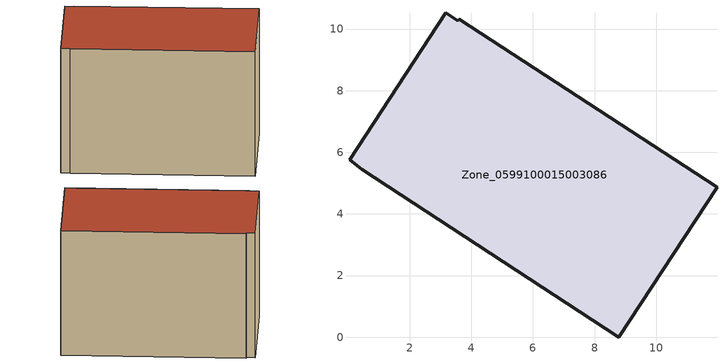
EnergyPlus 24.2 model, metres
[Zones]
Zone_0599100015003086
 floor ground (C_G): 3.6,10.33 11.98,4.87 8.79,0 0.45,5.44 0.05,5.76 3.17,10.53 3.57,10.27 z0.82
 wall outside (C_F): 3.17,10.53 0.05,5.76 0.45,5.44 8.79,0 11.98,4.87 3.6,10.33 3.57,10.27 3.17,10.53 z0.82:8.11
 roof outside (C_R): 3.57,10.27 3.17,10.53 0.05,5.76 0.45,5.44 8.79,0 11.98,4.87 3.6,10.33 z8.11
[BUILDING]
Pand.0599100015003086: North Axis=0; Terrain=City; Loads Convergence Tolerance Value=0.04; Temperature Convergence Tolerance Value=0.4; Solar Distribution=FullExterior; Maximum Number of Warmup Days=25; Minimum Number of Warmup Days=1
[Site:Location]
Rotterdam.The.Hague.AP_ZH_NLD Design_Conditions: Latitude=51.96; Longitude=4.45; Time Zone=1; Elevation=-4.5
[SITE:GROUNDTEMPERATURE:BUILDINGSURFACE]
18, 18, 18, 18, 18, 18, 18, 18, 18, 18, 18, 18
[MATERIAL] Thermal Absorptance=0.9; Solar Absorptance=0.7; Visible Absorptance=0.7
Name | Roughness | Thickness | Conductivity | Density | Specific Heat
G.TI.1965-1974 | MediumSmooth | 0.15 | 0.882353 | 540 | 1210
F.TI.1965-1974 | Rough | 0.3 | 0.697674 | 1920 | 840
R.TI.1965-1974 | MediumRough | 0.2 | 0.232558 | 1500 | 1000
[CONSTRUCTION]
C_G: G.TI.1965-1974
C_F: F.TI.1965-1974
C_R: R.TI.1965-1974
[ZONE]
Zone_0599100015003086: Type=1; Multiplier=1; Ceiling Height=Autocalculate; Volume=Autocalculate; Floor Area=autocalculate; Part of Total Floor Area=Yes
[ZONEINFILTRATION:DESIGNFLOWRATE]
Infil_Zone_0599100015003086: Zone or ZoneList or Space or SpaceList=Zone_0599100015003086; Schedule=AlwaysOn; Design Flow Rate Calculation Method=Flow/Area; Flow Rate per Floor Area=0.003; Constant Term Coefficient=1; Temperature Term Coefficient=0; Velocity Term Coefficient=0; Velocity Squared Term Coefficient=0
[HVACTEMPLATE:ZONE:IDEALLOADSAIRSYSTEM]
Zone_0599100015003086: Maximum Heating Supply Air Temperature=50; Minimum Cooling Supply Air Temperature=13; Maximum Heating Supply Air Humidity Ratio=0.0156; Minimum Cooling Supply Air Humidity Ratio=0.0077; Heating Limit=NoLimit; Cooling Limit=NoLimit; Dehumidification Control Type=ConstantSensibleHeatRatio; Cooling Sensible Heat Ratio=0.7; Dehumidification Setpoint=60; Humidification Control Type=None; Humidification Setpoint=30; Outdoor Air Method=None; Outdoor Air Flow Rate per Person=0.00944; Outdoor Air Flow Rate per Zone Floor Area=0; Outdoor Air Flow Rate per Zone=0; Demand Controlled Ventilation Type=None; Outdoor Air Economizer Type=NoEconomizer; Heat Recovery Type=None; Sensible Heat Recovery Effectiveness=0.7; Latent Heat Recovery Effectiveness=0.65
[ZONECONTROL:THERMOSTAT]
ThermostatControl_Zone_0599100015003086: Zone or ZoneList=Zone_0599100015003086; Control Type Schedule=DualSetpointControlType; Control 1=Thermostat_Zone_0599100015003086; Temperature Difference Between Cutout And Setpoint=0
[THERMOSTATSETPOINT:DUALSETPOINT]
Thermostat_Zone_0599100015003086: Heating Setpoint Temperature Schedule=HeatingSetpoint_Zone_0599100015003086; Cooling Setpoint Temperature Schedule=CoolingSetpoint_Zone_0599100015003086
[SCHEDULE:COMPACT]
HeatingSetpoint_Zone_0599100015003086: Through: 12/31, For: AllDays, Until: 24:00, 21
CoolingSetpoint_Zone_0599100015003086: Through: 12/31, For: AllDays, Until: 24:00, 24
DualSetpointControlType: Through: 12/31, For: AllDays, Until: 24:00, 4
AlwaysOn: Through: 12/31, For: AllDays, Until: 24:00, 1
